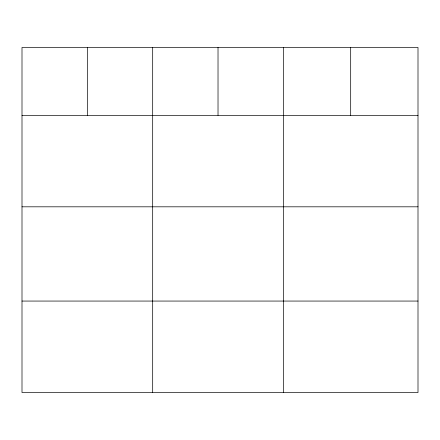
<?xml version="1.0" encoding="UTF-8"?>
<svg xmlns="http://www.w3.org/2000/svg" width="440" height="440" viewBox="0 0 440 440"><rect width="100%" height="100%" fill="white"/><g stroke="black" fill="none" stroke-linecap="round" stroke-linejoin="round"><path stroke-width="0.66" d="M418 206.816L418 47.471L22 47.471L22 392.53L418 392.53L418 206.816L22 206.816M22 115.346L418 115.346M22 301.059L418 301.059M350.68 47.471L350.68 115.346M283.36 47.471L283.36 392.53M218.02 47.471L218.02 115.346M152.68 47.471L152.68 392.53M87.34 47.471L87.34 115.346"/></g></svg>
